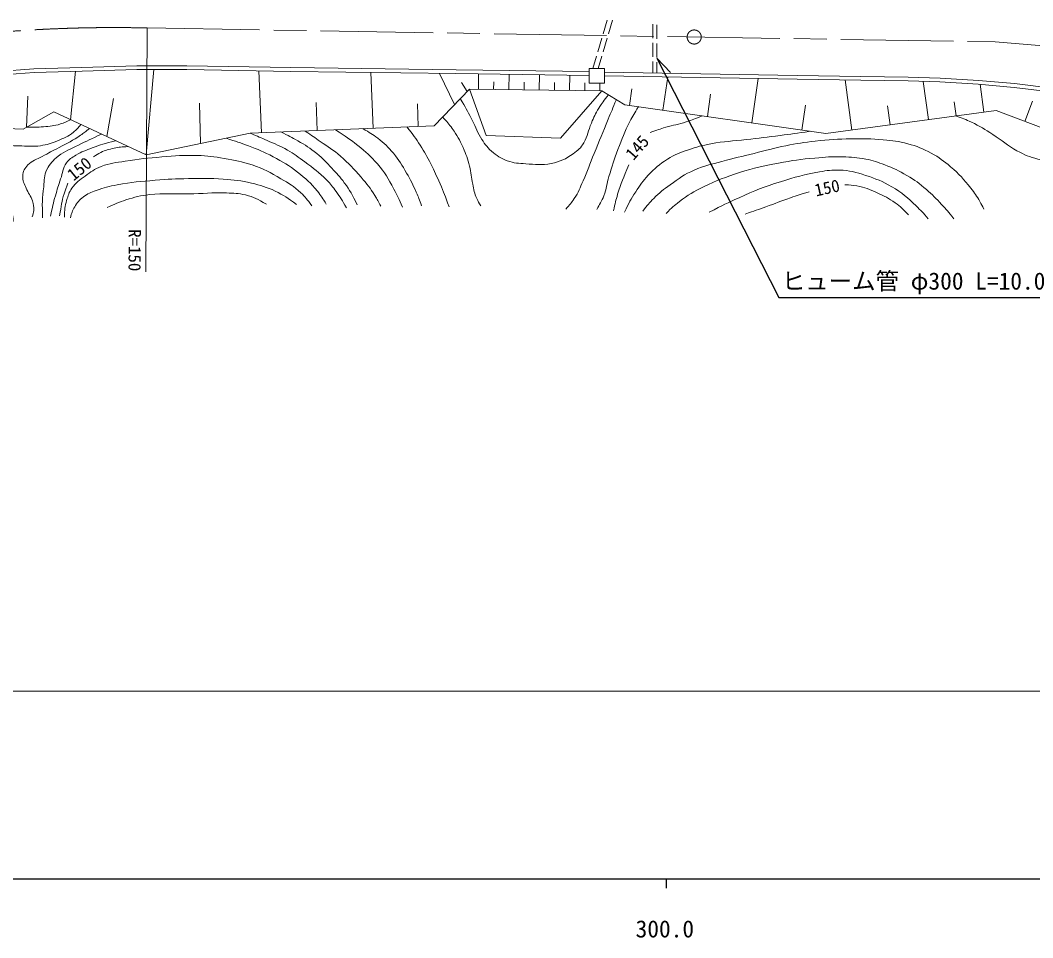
# Model space of a CAD drawing. Units: millimetres, scale not verified. Extents: x 40000 to 680000, y 20000 to 380000.
# Drawn here: x 299092 to 407085, y 198715 to 296560 of the extents above; entities that cross this region are included whole.
import ezdxf
from ezdxf.enums import TextEntityAlignment as Align

# ---------------------------------------------------------------- set-up
doc = ezdxf.new("R2010")
doc.units = ezdxf.units.MM
doc.header["$LTSCALE"] = 1000
doc.linetypes.add('CHAIN', pattern=[18.5, 12, -1.5, 3.5, -1.5])
for name, color, linetype, lineweight in [('M-BMK', 2, 'CHAIN', 13), ('M-STR-HTXT', 7, 'Continuous', 13), ('M-STR-STRC', 7, 'Continuous', 25), ('M-TTL-BAND', 7, 'Continuous', 25), ('M-WORK', 1, 'Continuous', 13)]:
    doc.layers.add(name, color=color, linetype=linetype, lineweight=lineweight)
doc.styles.add('ＭＳ ゴシック', font='')
doc.styles.get('ＭＳ ゴシック').set_extended_font_data('MS Gothic')

msp = doc.modelspace()

# ---------------------------------------------------------------- linework, layer by layer
at = {"layer": 'M-BMK'}
for p, q in [((312627, 295738), (403093, 294241)), ((403093, 294241), (409542, 293707))]:
    msp.add_line(p, q, dxfattribs=at)
msp.add_circle((370975, 294773), 750, dxfattribs=at)
msp.add_arc((309065, 145781), 150000, 88.63938, 100.74757, dxfattribs=at)
at = {"layer": 'M-STR-HTXT'}
for p, q in [((312627, 295738), (312496, 269739)), ((73962, 225000), (473000, 225000))]:
    msp.add_line(p, q, dxfattribs=at)
at = {"layer": 'M-STR-STRC'}
msp.add_line((367000, 292500), (368443, 290991), dxfattribs=at)
msp.add_lwpolyline([(367000, 292500), (380000, 267000), (408750, 267000)], dxfattribs=at)
at = {"layer": 'M-TTL-BAND'}
for p, q in [((40000, 205000), (579000, 205000)), ((368000, 205000), (368000, 204000))]:
    msp.add_line(p, q, dxfattribs=at)
at = {"layer": 'M-WORK'}
for p, q in [((361251, 295121), (361675, 296560)), ((361831, 295121), (362255, 296560)), ((366559, 296151), (366564, 294651)), ((366980, 294576), (366981, 296076)), ((360685, 293203), (361109, 294642)), ((361265, 293203), (361689, 294642)), ((366566, 294151), (366571, 292651)), ((366980, 292576), (366980, 294076)), ((360153, 291400), (360543, 292723)), ((360733, 291400), (361124, 292723)), ((305672, 291535), (311512, 291695)), ((311512, 291695), (316849, 291695)), ((316849, 291695), (327961, 291509)), ((366573, 292151), (366577, 290942)), ((366980, 290935), (366980, 292076)), ((295206, 291001), (300548, 291375)), ((295240, 290603), (300568, 290976)), ((300548, 291375), (305672, 291535)), ((300568, 290976), (305683, 291135)), ((304455, 285958), (304986, 291114)), ((305683, 291135), (311518, 291295)), ((311518, 291295), (316846, 291295)), ((312509, 282193), (313350, 291295)), ((316846, 291295), (327955, 291109)), ((324825, 284560), (324556, 291166)), ((327955, 291109), (345564, 290869)), ((327961, 291509), (345570, 291269)), ((336722, 285044), (336480, 290993)), ((345412, 287575), (343802, 290893)), ((345564, 290869), (359757, 290685)), ((345570, 291269), (359757, 291085)), ((347956, 289214), (347976, 290838)), ((351201, 289173), (351222, 290796)), ((354444, 289132), (354465, 290754)), ((357685, 289092), (357705, 290712)), ((359757, 291400), (361391, 291400)), ((359757, 289837), (359757, 291400)), ((361391, 291400), (361391, 289837)), ((361391, 290631), (381946, 290280)), ((361398, 291031), (381953, 290680)), ((367639, 286974), (368150, 290532)), ((381953, 290680), (388746, 290560)), ((388746, 290560), (393810, 290493)), ((346755, 288975), (346158, 289909)), ((349579, 289193), (349589, 290005)), ((352823, 289153), (352833, 289963)), ((356065, 289112), (356075, 289922)), ((359298, 289071), (359308, 289878)), ((361391, 289837), (359757, 289837)), ((360911, 289051), (360920, 289837)), ((377125, 285613), (377806, 290356)), ((381946, 290280), (388740, 290160)), ((387787, 284855), (387064, 290190)), ((388740, 290160), (393801, 290094)), ((393801, 290094), (397185, 289987)), ((393810, 290493), (397203, 290387)), ((395951, 285961), (395398, 290043)), ((397185, 289987), (401261, 289747)), ((397203, 290387), (401290, 290146)), ((401261, 289747), (405097, 289401)), ((401290, 290146), (405139, 289799)), ((401878, 286764), (401477, 289728)), ((405139, 289799), (409361, 289291)), ((299751, 285146), (299909, 288465)), ((343239, 285310), (346996, 289226)), ((346996, 289226), (361133, 289048)), ((346996, 289226), (348800, 284279)), ((356713, 283999), (361133, 289048)), ((361133, 289048), (363584, 287556)), ((364081, 287485), (364337, 289264)), ((372382, 286293), (372722, 288665)), ((405097, 289401), (409306, 288895)), ((308327, 284148), (309034, 288205)), ((318328, 283407), (318205, 287726)), ((330774, 284802), (330653, 287776)), ((341549, 285241), (341450, 287654)), ((363584, 287556), (385019, 284479)), ((382454, 284848), (382837, 287512)), ((391869, 285408), (391592, 287449)), ((398915, 286363), (398714, 287844)), ((406251, 285772), (407065, 287922)), ((299402, 284950), (302679, 286788)), ((302679, 286788), (312509, 282193)), ((385019, 284479), (403170, 286939)), ((403170, 286939), (411029, 283962)), ((277148, 285798), (299402, 284950)), ((323618, 284511), (343239, 285310)), ((312509, 282193), (323618, 284511)), ((348800, 284279), (356713, 283999))]:
    msp.add_line(p, q, dxfattribs=at)
for points, knots in [([(346014, 288202), (346603, 287214), (346769, 286941), (347204, 286106), (347611, 285328), (347715, 284826), (348181, 284082), (348572, 283458), (348798, 283089), (349353, 282608), (349937, 282102), (350322, 281861), (351041, 281577), (351766, 281291), (352234, 281314), (353012, 281258), (354071, 281181), (354690, 281076), (355729, 281293), (356708, 281498), (357262, 281740), (358074, 282323), (358584, 282690), (358877, 282935), (359193, 283478), (359638, 284242), (359658, 284779), (360010, 285591), (360284, 286223), (360434, 286583), (360791, 287172), (361153, 287769), (361323, 287975), (361848, 288613)], [0, 0, 0, 0, 1, 1, 1, 2, 2, 2, 3, 3, 3, 4, 4, 4, 5, 5, 5, 6, 6, 6, 7, 7, 7, 8, 8, 8, 9, 9, 9, 10, 10, 10, 11, 11, 11, 11]), ([(357277, 276424), (357725, 276905), (357864, 277079), (358183, 277542), (358649, 278220), (358781, 278678), (359124, 279425), (359637, 280546), (359831, 281214), (360296, 282356), (360877, 283781), (361221, 284572), (361806, 285996), (362145, 286822), (362251, 287082), (362671, 288112)], [0, 0, 0, 0, 1, 1, 1, 2, 2, 2, 3, 3, 3, 4, 4, 4, 5, 5, 5, 5]), ([(365026, 287349), (364570, 286611), (364449, 286385), (364115, 285748), (363526, 284625), (363285, 283950), (362836, 282764), (362418, 281662), (362220, 281031), (361877, 279905), (361632, 279103), (361652, 278606), (361344, 277827), (361225, 277527), (361118, 277377), (360965, 277093), (360817, 276817), (360766, 276729), (360574, 276394)], [0, 0, 0, 0, 1, 1, 1, 2, 2, 2, 3, 3, 3, 4, 4, 4, 5, 5, 5, 6, 6, 6, 6]), ([(344141, 286250), (344649, 285704), (344802, 285518), (345172, 285008), (345707, 284273), (345936, 283808), (346318, 282983), (346661, 282243), (346808, 281803), (347010, 281012), (347199, 280274), (347194, 279838), (347357, 279094), (347491, 278482), (347520, 278117), (347783, 277549), (347928, 277236), (347990, 277112), (348209, 276776)], [0, 0, 0, 0, 1, 1, 1, 2, 2, 2, 3, 3, 3, 4, 4, 4, 5, 5, 5, 6, 6, 6, 6]), ([(366293, 284587), (367072, 284871), (367290, 284945), (367939, 285144), (368780, 285402), (369283, 285437), (370118, 285712), (370802, 285938), (371041, 286032), (371842, 286371)], [0, 0, 0, 0, 1, 1, 1, 2, 2, 2, 3, 3, 3, 3]), ([(398846, 286353), (399648, 286083), (399892, 285985), (400539, 285692), (401478, 285265), (401955, 284924), (402830, 284377), (403859, 283734), (404333, 283206), (405405, 282637), (406236, 282196), (406732, 281984), (407643, 281749), (408369, 281562), (408795, 281525), (409543, 281482), (410735, 281414), (411410, 281392), (412598, 281500), (413570, 281589), (414120, 281652), (415067, 281891), (416008, 282128), (416353, 282271), (417412, 282711)], [0, 0, 0, 0, 1, 1, 1, 2, 2, 2, 3, 3, 3, 4, 4, 4, 5, 5, 5, 6, 6, 6, 7, 7, 7, 8, 8, 8, 8]), ([(305555, 285444), (305240, 285044), (305101, 284908), (304760, 284618), (304185, 284130), (303748, 284008), (303055, 283712), (302376, 283423), (301972, 283295), (301243, 283180), (300483, 283059), (300042, 283151), (299272, 283153), (298606, 283155), (298232, 283217), (297567, 283180), (297179, 283158), (296930, 283218), (296581, 283046), (296230, 282873), (295951, 282772), (295808, 282407), (295672, 282058), (295748, 281812), (295835, 281448), (295965, 280904), (296259, 280686), (296528, 280196), (297000, 279334), (297363, 278897), (297727, 277985), (298006, 277283), (298119, 276866), (298233, 276120), (298293, 275727), (298314, 275579), (298339, 275107)], [0, 0, 0, 0, 1, 1, 1, 2, 2, 2, 3, 3, 3, 4, 4, 4, 5, 5, 5, 6, 6, 6, 7, 7, 7, 8, 8, 8, 9, 9, 9, 10, 10, 10, 11, 11, 11, 12, 12, 12, 12]), ([(299751, 285146), (300600, 285138), (300858, 285137), (301563, 285204), (302276, 285273), (302694, 285271), (303374, 285497), (303810, 285642), (303982, 285712), (304455, 285958)], [0, 0, 0, 0, 1, 1, 1, 2, 2, 2, 3, 3, 3, 3]), ([(340323, 285191), (341034, 284291), (341248, 284025), (341762, 283223), (342240, 282478), (342477, 282040), (342881, 281252), (343300, 280436), (343505, 279963), (343867, 279121), (344273, 278176), (344390, 277851), (344826, 276670)], [0, 0, 0, 0, 1, 1, 1, 2, 2, 2, 3, 3, 3, 4, 4, 4, 4]), ([(300364, 275587), (300468, 275881), (300497, 276003), (300524, 276280), (300562, 276677), (300502, 276909), (300391, 277292), (300226, 277860), (299942, 278101), (299725, 278651), (299530, 279144), (299318, 279427), (299352, 279956), (299384, 280462), (299566, 280757), (299911, 281128), (300381, 281634), (300826, 281698), (301430, 282034), (302129, 282423), (302540, 282606), (303241, 282993), (304143, 283491), (304692, 283704), (305532, 284298), (305910, 284565), (306048, 284661), (306475, 285014)], [0, 0, 0, 0, 1, 1, 1, 2, 2, 2, 3, 3, 3, 4, 4, 4, 5, 5, 5, 6, 6, 6, 7, 7, 7, 8, 8, 8, 9, 9, 9, 9]), ([(307758, 284414), (306566, 283867), (306242, 283721), (305293, 283233), (304439, 282795), (303883, 282661), (303135, 282061), (302570, 281608), (302258, 281296), (301936, 280649), (301610, 279995), (301693, 279534), (301590, 278810), (301407, 277532), (301447, 277048), (301456, 275507)], [0, 0, 0, 0, 1, 1, 1, 2, 2, 2, 3, 3, 3, 4, 4, 4, 5, 5, 5, 5]), ([(323618, 284511), (324492, 284152), (324724, 284054), (325424, 283741), (326280, 283359), (326771, 283166), (327591, 282711), (328351, 282289), (328737, 281983), (329438, 281468), (330391, 280768), (330917, 280356), (331765, 279532), (332210, 279099), (332405, 278803), (332777, 278307), (333262, 277660), (333402, 277403), (333896, 276566)], [0, 0, 0, 0, 1, 1, 1, 2, 2, 2, 3, 3, 3, 4, 4, 4, 5, 5, 5, 6, 6, 6, 6]), ([(326880, 284643), (327748, 284237), (328004, 284109), (328694, 283709), (329521, 283228), (329979, 282936), (330724, 282335), (331400, 281790), (331726, 281421), (332323, 280790), (332873, 280207), (333177, 279872), (333655, 279227), (334292, 278368), (334462, 277991), (335040, 276865)], [0, 0, 0, 0, 1, 1, 1, 2, 2, 2, 3, 3, 3, 4, 4, 4, 5, 5, 5, 5]), ([(329478, 284749), (330265, 284215), (330469, 284074), (331097, 283632), (331946, 283034), (332462, 282749), (333246, 282069), (334177, 281262), (334652, 280753), (335448, 279813), (336066, 279084), (336429, 278678), (336923, 277860), (337184, 277426), (337279, 277266), (337544, 276723)], [0, 0, 0, 0, 1, 1, 1, 2, 2, 2, 3, 3, 3, 4, 4, 4, 5, 5, 5, 5]), ([(332700, 284880), (333856, 284146), (334214, 283920), (335102, 283197), (335964, 282494), (336452, 282092), (337180, 281252), (338002, 280303), (338344, 279667), (338938, 278561), (339337, 277819), (339473, 277544), (339871, 276616)], [0, 0, 0, 0, 1, 1, 1, 2, 2, 2, 3, 3, 3, 4, 4, 4, 4]), ([(335631, 285000), (336395, 284574), (336643, 284423), (337233, 283969), (337945, 283422), (338311, 283061), (338885, 282371), (339518, 281609), (339801, 281123), (340297, 280266), (340747, 279489), (340982, 279040), (341336, 278215), (341574, 277661), (341652, 277464), (341895, 276776)], [0, 0, 0, 0, 1, 1, 1, 2, 2, 2, 3, 3, 3, 4, 4, 4, 5, 5, 5, 5]), ([(363530, 276085), (364047, 277129), (364200, 277457), (364738, 278270), (365213, 278989), (365480, 279400), (366070, 280028), (366782, 280786), (367237, 281173), (368113, 281733), (368921, 282250), (369444, 282430), (370350, 282746), (371266, 283064), (371796, 283202), (372748, 283385), (374209, 283665), (375054, 283651), (376531, 283829), (377940, 283999), (378730, 284088), (380136, 284273), (381397, 284438), (381797, 284494), (383361, 284717)], [0, 0, 0, 0, 1, 1, 1, 2, 2, 2, 3, 3, 3, 4, 4, 4, 5, 5, 5, 6, 6, 6, 7, 7, 7, 8, 8, 8, 8]), ([(302309, 275667), (302542, 276716), (302602, 277006), (302842, 277851), (303041, 278554), (303166, 278945), (303401, 279636), (303629, 280306), (303621, 280753), (304014, 281341), (304297, 281766), (304592, 281900), (305026, 282167), (305657, 282556), (306069, 282668), (306758, 282940), (307706, 283314), (308064, 283396), (309248, 283717)], [0, 0, 0, 0, 1, 1, 1, 2, 2, 2, 3, 3, 3, 4, 4, 4, 5, 5, 5, 6, 6, 6, 6]), ([(310587, 283091), (309900, 283051), (309673, 283038), (309102, 282913), (308536, 282789), (308205, 282725), (307690, 282460), (307374, 282298), (307250, 282225), (306918, 281981)], [0, 0, 0, 0, 1, 1, 1, 2, 2, 2, 3, 3, 3, 3]), ([(321037, 283972), (322181, 283622), (322506, 283517), (323426, 283166), (324474, 282766), (325066, 282540), (326055, 282012), (327119, 281443), (327724, 281115), (328665, 280360), (329557, 279645), (330074, 279236), (330779, 278335), (331188, 277813), (331342, 277602), (331738, 276932)], [0, 0, 0, 0, 1, 1, 1, 2, 2, 2, 3, 3, 3, 4, 4, 4, 5, 5, 5, 5]), ([(365495, 276216), (366007, 276870), (366177, 277069), (366667, 277566), (367290, 278197), (367684, 278511), (368408, 279023), (369369, 279701), (369903, 280118), (370983, 280585), (372091, 281065), (372769, 281184), (373931, 281509), (375266, 281883), (376030, 282032), (377377, 282361), (378694, 282684), (379422, 282910), (380751, 283178), (381970, 283425), (382660, 283537), (383895, 283676), (385387, 283843), (386230, 283882), (387731, 283907), (389063, 283928), (389815, 283946), (391141, 283818), (392170, 283719), (392754, 283659), (393752, 283392), (394771, 283119), (395324, 282874), (396256, 282379), (397123, 281919), (397561, 281567), (398317, 280941), (399264, 280154), (399720, 279617), (400483, 278650), (400898, 278124), (401110, 277810), (401442, 277229), (401618, 276922), (401680, 276813), (401869, 276429)], [0, 0, 0, 0, 1, 1, 1, 2, 2, 2, 3, 3, 3, 4, 4, 4, 5, 5, 5, 6, 6, 6, 7, 7, 7, 8, 8, 8, 9, 9, 9, 10, 10, 10, 11, 11, 11, 12, 12, 12, 13, 13, 13, 14, 14, 14, 15, 15, 15, 15]), ([(303801, 275560), (303839, 276369), (303836, 276672), (304040, 277345), (304202, 277876), (304283, 278195), (304600, 278651), (305025, 279262), (305409, 279494), (306012, 279929), (306644, 280386), (306987, 280694), (307717, 280968), (308674, 281328), (309265, 281363), (310274, 281528), (311794, 281776), (312656, 281858), (314191, 281981), (315665, 282099), (316495, 282191), (317974, 282141), (319104, 282102), (319736, 282008), (320851, 281821), (322031, 281623), (322703, 281516), (323835, 281128), (325089, 280698), (325759, 280342), (326898, 279663), (327764, 279147), (328284, 278877), (329003, 278171), (329509, 277675), (329697, 277452), (330175, 276786)], [0, 0, 0, 0, 1, 1, 1, 2, 2, 2, 3, 3, 3, 4, 4, 4, 5, 5, 5, 6, 6, 6, 7, 7, 7, 8, 8, 8, 9, 9, 9, 10, 10, 10, 11, 11, 11, 12, 12, 12, 12]), ([(398672, 275399), (398068, 276141), (397894, 276351), (397357, 276927), (396756, 277573), (396414, 277936), (395741, 278507), (394977, 279157), (394527, 279507), (393663, 280017), (392784, 280536), (392254, 280771), (391301, 281136), (390529, 281432), (390088, 281598), (389276, 281758), (388319, 281946), (387765, 281955), (386790, 281989), (385638, 282028), (384990, 281962), (383842, 281864), (382314, 281734), (381460, 281612), (379952, 281331), (378316, 281027), (377401, 280818), (375814, 280319), (374275, 279835), (373430, 279494), (371978, 278792), (370918, 278279), (370328, 277955), (369402, 277229), (368819, 276770), (368603, 276586), (367982, 275968)], [0, 0, 0, 0, 1, 1, 1, 2, 2, 2, 3, 3, 3, 4, 4, 4, 5, 5, 5, 6, 6, 6, 7, 7, 7, 8, 8, 8, 9, 9, 9, 10, 10, 10, 11, 11, 11, 12, 12, 12, 12]), ([(362374, 276252), (362548, 277082), (362617, 277326), (362812, 278004), (363174, 279260), (363390, 279685), (364008, 281130)], [0, 0, 0, 0, 1, 1, 1, 2, 2, 2, 2]), ([(304436, 275480), (304583, 276017), (304649, 276228), (304897, 276653), (305175, 277128), (305377, 277393), (305821, 277718), (306304, 278072), (306625, 278207), (307189, 278411), (308046, 278721), (308547, 278847), (309444, 279015), (311010, 279307), (311907, 279352), (313493, 279494), (314870, 279618), (315646, 279642), (317028, 279672), (318478, 279703), (319294, 279733), (320740, 279619), (321927, 279525), (322602, 279474), (323759, 279192), (324769, 278947), (325341, 278784), (326281, 278340), (327236, 277888), (327583, 277631), (328572, 276901)], [0, 0, 0, 0, 1, 1, 1, 2, 2, 2, 3, 3, 3, 4, 4, 4, 5, 5, 5, 6, 6, 6, 7, 7, 7, 8, 8, 8, 9, 9, 9, 10, 10, 10, 10]), ([(372582, 276092), (374072, 276866), (374500, 277074), (375761, 277637), (377445, 278390), (378404, 278794), (380165, 279342), (381777, 279843), (382695, 280098), (384357, 280390), (385167, 280532), (385631, 280610), (386452, 280585), (387570, 280552), (388196, 280366), (389259, 280017), (390386, 279647), (391018, 279401), (392047, 278809), (393165, 278167), (393716, 277666), (394640, 276767), (395171, 276250), (395365, 276055), (395937, 275382)], [0, 0, 0, 0, 1, 1, 1, 2, 2, 2, 3, 3, 3, 4, 4, 4, 5, 5, 5, 6, 6, 6, 7, 7, 7, 8, 8, 8, 8]), ([(304174, 279183), (303964, 278670), (303913, 278507), (303774, 278065), (303494, 277173), (303469, 276824), (303295, 275720)], [0, 0, 0, 0, 1, 1, 1, 2, 2, 2, 2]), ([(393841, 275808), (393227, 276436), (393010, 276644), (392402, 277087), (391709, 277591), (391270, 277810), (390484, 278152), (389670, 278507), (389211, 278749), (388335, 278898), (387840, 278983), (387640, 279010), (387056, 279023)], [0, 0, 0, 0, 1, 1, 1, 2, 2, 2, 3, 3, 3, 4, 4, 4, 4]), ([(308361, 276582), (309270, 277009), (309563, 277135), (310368, 277399), (311327, 277712), (311886, 277852), (312890, 277967), (314496, 278151), (315412, 278003), (317028, 278038), (318610, 278072), (319496, 278201), (321077, 278144), (321879, 278116), (322340, 278120), (323120, 277931), (324040, 277708), (324399, 277484), (325340, 276955)], [0, 0, 0, 0, 1, 1, 1, 2, 2, 2, 3, 3, 3, 4, 4, 4, 5, 5, 5, 6, 6, 6, 6]), ([(383220, 278277), (382257, 277970), (382005, 277886), (381231, 277619), (380204, 277265), (379643, 277027), (378620, 276660), (377755, 276350), (377479, 276254), (376400, 275879)], [0, 0, 0, 0, 1, 1, 1, 2, 2, 2, 3, 3, 3, 3])]:
    msp.add_open_spline(points, degree=3, knots=knots, dxfattribs=at)

# ---------------------------------------------------------------- texts
at = {"layer": 'M-STR-HTXT', "style": 'ＭＳ ゴシック'}
msp.add_text('R=150', height=1320, rotation=269.712, dxfattribs=at).set_placement((311309, 272034), align=Align.MIDDLE_CENTER)
at = {"layer": 'M-STR-STRC', "style": 'ＭＳ ゴシック'}
msp.add_text('ヒューム管 φ300 L=10.0', height=1833, dxfattribs=at).set_placement((394375, 268750), align=Align.MIDDLE_CENTER)
at = {"layer": 'M-TTL-BAND', "style": 'ＭＳ ゴシック'}
msp.add_text('300.0', height=1833, dxfattribs=at).set_placement((367844, 198195), align=Align.BOTTOM_CENTER)
at = {"layer": 'M-WORK', "style": 'ＭＳ ゴシック'}
for s, rotation, p in [('145', 48.719, (364893, 282993)), ('150', 39.481, (305395, 280726)), ('150', 12.27, (385154, 278697))]:
    msp.add_text(s, height=1320, rotation=rotation, dxfattribs=at).set_placement(p, align=Align.MIDDLE_CENTER)

doc.saveas('drawing.dxf')
